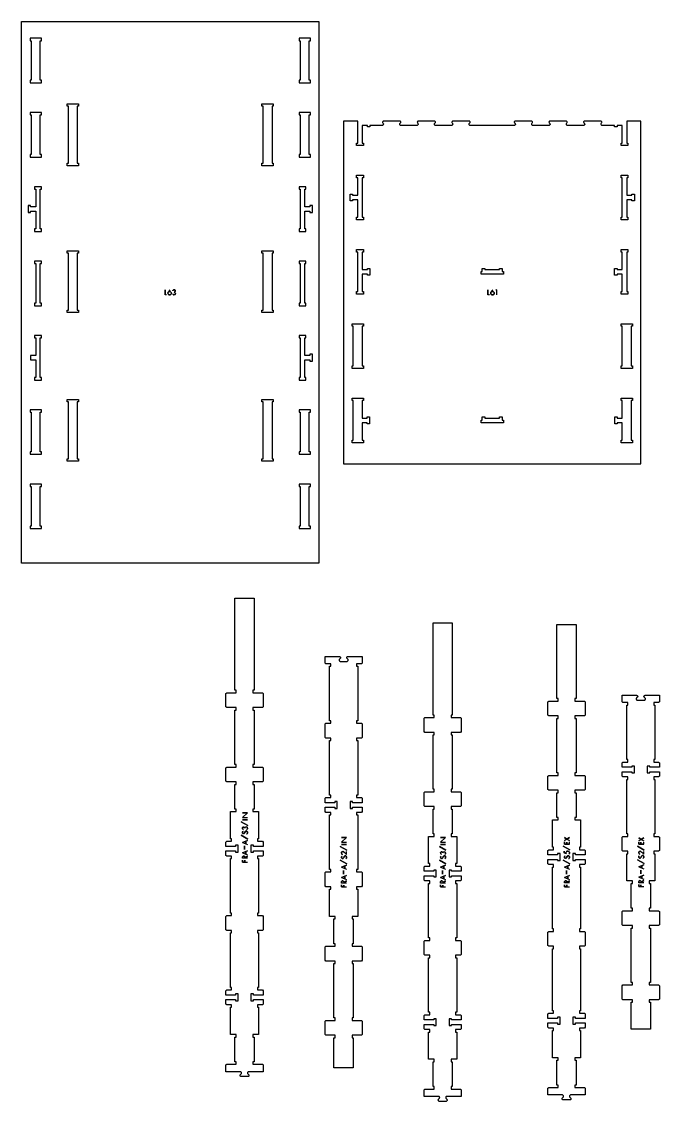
# Model space of a CAD drawing. Extents: x -8400 to 9125, y -4246 to 4193.
# Drawn here: x -8400 to -5825, y -166 to 4193 of the extents above; entities that cross this region are included whole.
import ezdxf

# ---------------------------------------------------------------- set-up
doc = ezdxf.new("R2010")
doc.units = 0
for name, color, linetype in [('CUTS', 7, 'CONTINUOUS'), ('OUTLINES', 7, 'CONTINUOUS'), ('TAGS', 7, 'CONTINUOUS')]:
    doc.layers.add(name, color=color, linetype=linetype)

msp = doc.modelspace()

# ---------------------------------------------------------------- linework, layer by layer
at = {"layer": 'CUTS', "color": 4}
for points in [[(-8325, 4116.3), (-8320, 4116.3), (-8320, 4126.3), (-8366, 4126.3), (-8366, 4116.3), (-8361, 4116.3), (-8361, 3956.3), (-8366, 3956.3), (-8366, 3946.3), (-8320, 3946.3), (-8320, 3956.3), (-8325, 3956.3)], [(-7275, 3956.3), (-7280, 3956.3), (-7280, 3946.3), (-7234, 3946.3), (-7234, 3956.3), (-7239, 3956.3), (-7239, 4116.3), (-7234, 4116.3), (-7234, 4126.3), (-7239, 4126.3), (-7280, 4126.3), (-7280, 4116.3), (-7275, 4116.3)], [(-8211, 3851.3), (-8216, 3851.3), (-8216, 3861.3), (-8170, 3861.3), (-8170, 3851.3), (-8175, 3851.3), (-8175, 3621.3), (-8170, 3621.3), (-8170, 3611.3), (-8216, 3611.3), (-8216, 3621.3), (-8211, 3621.3)], [(-7425, 3851.3), (-7430, 3851.3), (-7430, 3861.3), (-7384, 3861.3), (-7384, 3851.3), (-7389, 3851.3), (-7389, 3621.3), (-7384, 3621.3), (-7384, 3611.3), (-7430, 3611.3), (-7430, 3621.3), (-7425, 3621.3)], [(-8320, 3816.3), (-8320, 3826.3), (-8366, 3826.3), (-8366, 3816.3), (-8361, 3816.3), (-8361, 3656.3), (-8366, 3656.3), (-8366, 3646.3), (-8320, 3646.3), (-8320, 3656.3), (-8325, 3656.3), (-8325, 3816.3)], [(-7280, 3826.3), (-7280, 3816.3), (-7275, 3816.3), (-7275, 3656.3), (-7280, 3656.3), (-7280, 3646.3), (-7234, 3646.3), (-7234, 3656.3), (-7239, 3656.3), (-7239, 3816.3), (-7234, 3816.3), (-7234, 3826.3)], [(-7043, 3563.1), (-7048, 3563.1), (-7048, 3573.1), (-7020, 3573.1), (-7020, 3563.1), (-7025, 3563.1), (-7025, 3403.1), (-7020, 3403.1), (-7020, 3393.1), (-7048, 3393.1), (-7048, 3403.1), (-7043, 3403.1), (-7043, 3474.1), (-7064, 3474.1), (-7064, 3469.1), (-7074, 3469.1), (-7074, 3497.1), (-7064, 3497.1), (-7064, 3492.1), (-7043, 3492.1)], [(-5975, 3403.1), (-5975, 3563.1), (-5980, 3563.1), (-5980, 3573.1), (-5952, 3573.1), (-5952, 3563.1), (-5957, 3563.1), (-5957, 3492.1), (-5936, 3492.1), (-5936, 3497.1), (-5926, 3497.1), (-5926, 3469.1), (-5936, 3469.1), (-5936, 3474.1), (-5957, 3474.1), (-5957, 3403.1), (-5952, 3403.1), (-5952, 3393.1), (-5980, 3393.1), (-5980, 3403.1)], [(-8364, 3422.3), (-8364, 3427.3), (-8343, 3427.3), (-8343, 3356.3), (-8348, 3356.3), (-8348, 3346.3), (-8320, 3346.3), (-8320, 3356.3), (-8325, 3356.3), (-8325, 3516.3), (-8320, 3516.3), (-8320, 3526.3), (-8348, 3526.3), (-8348, 3516.3), (-8343, 3516.3), (-8343, 3445.3), (-8364, 3445.3), (-8364, 3450.3), (-8374, 3450.3), (-8374, 3422.3)], [(-7226, 3422.3), (-7226, 3450.3), (-7236, 3450.3), (-7236, 3445.3), (-7257, 3445.3), (-7257, 3516.3), (-7252, 3516.3), (-7252, 3526.3), (-7280, 3526.3), (-7280, 3516.3), (-7275, 3516.3), (-7275, 3356.3), (-7280, 3356.3), (-7280, 3346.3), (-7252, 3346.3), (-7252, 3356.3), (-7257, 3356.3), (-7257, 3427.3), (-7236, 3427.3), (-7236, 3422.3)], [(-7004, 3197.1), (-6994, 3197.1), (-6994, 3169.1), (-7004, 3169.1), (-7004, 3174.1), (-7025, 3174.1), (-7025, 3103.1), (-7020, 3103.1), (-7020, 3093.1), (-7048, 3093.1), (-7048, 3103.1), (-7043, 3103.1), (-7043, 3263.1), (-7048, 3263.1), (-7048, 3273.1), (-7020, 3273.1), (-7020, 3263.1), (-7025, 3263.1), (-7025, 3192.1), (-7004, 3192.1)], [(-5980, 3263.1), (-5980, 3273.1), (-5952, 3273.1), (-5952, 3263.1), (-5957, 3263.1), (-5957, 3103.1), (-5952, 3103.1), (-5952, 3093.1), (-5980, 3093.1), (-5980, 3103.1), (-5975, 3103.1), (-5975, 3174.1), (-5996, 3174.1), (-5996, 3169.1), (-6006, 3169.1), (-6006, 3197.1), (-5996, 3197.1), (-5996, 3192.1), (-5975, 3192.1), (-5975, 3263.1)], [(-8343, 3216.3), (-8343, 3056.3), (-8348, 3056.3), (-8348, 3046.3), (-8320, 3046.3), (-8320, 3056.3), (-8325, 3056.3), (-8325, 3216.3), (-8320, 3216.3), (-8320, 3226.3), (-8348, 3226.3), (-8348, 3216.3)], [(-8211, 3258.3), (-8216, 3258.3), (-8216, 3268.3), (-8170, 3268.3), (-8170, 3258.3), (-8175, 3258.3), (-8175, 3028.3), (-8170, 3028.3), (-8170, 3018.3), (-8216, 3018.3), (-8216, 3028.3), (-8211, 3028.3)], [(-7425, 3258.3), (-7430, 3258.3), (-7430, 3268.3), (-7384, 3268.3), (-7384, 3258.3), (-7389, 3258.3), (-7389, 3028.3), (-7384, 3028.3), (-7384, 3018.3), (-7430, 3018.3), (-7430, 3028.3), (-7425, 3028.3)], [(-7280, 3056.3), (-7280, 3046.3), (-7252, 3046.3), (-7252, 3056.3), (-7257, 3056.3), (-7257, 3216.3), (-7252, 3216.3), (-7252, 3226.3), (-7280, 3226.3), (-7280, 3216.3), (-7275, 3216.3), (-7275, 3056.3)], [(-6470, 3192.1), (-6470, 3197.1), (-6460, 3197.1), (-6460, 3184.1), (-6455, 3184.1), (-6455, 3174.1), (-6545, 3174.1), (-6545, 3184.1), (-6540, 3184.1), (-6540, 3197.1), (-6530, 3197.1), (-6530, 3192.1)], [(-7020, 2973.1), (-7020, 2963.1), (-7025, 2963.1), (-7025, 2803.1), (-7020, 2803.1), (-7020, 2793.1), (-7066, 2793.1), (-7066, 2803.1), (-7061, 2803.1), (-7061, 2963.1), (-7066, 2963.1), (-7066, 2973.1)], [(-5934, 2803.1), (-5934, 2793.1), (-5980, 2793.1), (-5980, 2803.1), (-5975, 2803.1), (-5975, 2963.1), (-5980, 2963.1), (-5980, 2973.1), (-5934, 2973.1), (-5934, 2963.1), (-5939, 2963.1), (-5939, 2803.1)], [(-8320, 2916.3), (-8320, 2926.3), (-8348, 2926.3), (-8348, 2916.3), (-8343, 2916.3), (-8343, 2845.3), (-8364, 2845.3), (-8364, 2827.3), (-8343, 2827.3), (-8343, 2756.3), (-8348, 2756.3), (-8348, 2746.3), (-8320, 2746.3), (-8320, 2756.3), (-8325, 2756.3), (-8325, 2916.3)], [(-7257, 2916.3), (-7252, 2916.3), (-7252, 2926.3), (-7280, 2926.3), (-7280, 2916.3), (-7275, 2916.3), (-7275, 2756.3), (-7280, 2756.3), (-7280, 2746.3), (-7252, 2746.3), (-7252, 2756.3), (-7257, 2756.3), (-7257, 2827.3), (-7236, 2827.3), (-7236, 2822.3), (-7226, 2822.3), (-7226, 2850.3), (-7236, 2850.3), (-7236, 2845.3), (-7257, 2845.3)], [(-8211, 2658.3), (-8216, 2658.3), (-8216, 2668.3), (-8170, 2668.3), (-8170, 2658.3), (-8175, 2658.3), (-8175, 2428.3), (-8170, 2428.3), (-8170, 2418.3), (-8216, 2418.3), (-8216, 2428.3), (-8211, 2428.3)], [(-7425, 2658.3), (-7430, 2658.3), (-7430, 2668.3), (-7384, 2668.3), (-7384, 2658.3), (-7389, 2658.3), (-7389, 2428.3), (-7384, 2428.3), (-7384, 2418.3), (-7430, 2418.3), (-7430, 2428.3), (-7425, 2428.3)], [(-7020, 2493.1), (-7066, 2493.1), (-7066, 2503.1), (-7061, 2503.1), (-7061, 2663.1), (-7066, 2663.1), (-7066, 2673.1), (-7020, 2673.1), (-7020, 2663.1), (-7025, 2663.1), (-7025, 2592.1), (-7005, 2592.1), (-7005, 2597.1), (-6995, 2597.1), (-6995, 2569.1), (-7005, 2569.1), (-7005, 2574.1), (-7025, 2574.1), (-7025, 2503.1), (-7020, 2503.1)], [(-5975, 2503.1), (-5975, 2574.1), (-5995, 2574.1), (-5995, 2569.1), (-6005, 2569.1), (-6005, 2597.1), (-5995, 2597.1), (-5995, 2592.1), (-5975, 2592.1), (-5975, 2663.1), (-5980, 2663.1), (-5980, 2673.1), (-5934, 2673.1), (-5934, 2663.1), (-5939, 2663.1), (-5939, 2503.1), (-5934, 2503.1), (-5934, 2493.1), (-5980, 2493.1), (-5980, 2503.1)], [(-8366, 2616.3), (-8361, 2616.3), (-8361, 2456.3), (-8366, 2456.3), (-8366, 2446.3), (-8320, 2446.3), (-8320, 2456.3), (-8325, 2456.3), (-8325, 2616.3), (-8320, 2616.3), (-8320, 2626.3), (-8366, 2626.3)], [(-7234, 2626.3), (-7280, 2626.3), (-7280, 2616.3), (-7275, 2616.3), (-7275, 2456.3), (-7280, 2456.3), (-7280, 2446.3), (-7234, 2446.3), (-7234, 2456.3), (-7239, 2456.3), (-7239, 2616.3), (-7234, 2616.3)], [(-6455, 2584.1), (-6455, 2574.1), (-6545, 2574.1), (-6545, 2584.1), (-6540, 2584.1), (-6540, 2597.1), (-6530, 2597.1), (-6530, 2592.1), (-6470, 2592.1), (-6470, 2597.1), (-6460, 2597.1), (-6460, 2584.1)], [(-8325, 2316.3), (-8320, 2316.3), (-8320, 2326.3), (-8366, 2326.3), (-8366, 2316.3), (-8361, 2316.3), (-8361, 2156.3), (-8366, 2156.3), (-8366, 2146.3), (-8320, 2146.3), (-8320, 2156.3), (-8325, 2156.3)], [(-7275, 2316.3), (-7275, 2156.3), (-7280, 2156.3), (-7280, 2146.3), (-7234, 2146.3), (-7234, 2156.3), (-7239, 2156.3), (-7239, 2316.3), (-7234, 2316.3), (-7234, 2326.3), (-7280, 2326.3), (-7280, 2316.3)]]:
    msp.add_lwpolyline(points, close=True, dxfattribs=at)
at = {"layer": 'OUTLINES', "color": 5}
for points in [[(-8400, 2006.7), (-8400, 4193.3), (-8325, 4193.3), (-7239, 4193.3), (-7200, 4193.3), (-7200, 2006.7)], [(-6340.7, 3778.8), (-6340.6, 3780.5), (-6340, 3782), (-6338.2, 3784.4), (-6337.6, 3785.9), (-6337.5, 3787.4), (-6337.9, 3788.8), (-6338.6, 3790), (-6339.7, 3791), (-6341.1, 3791.7), (-6342.5, 3791.9), (-6406.2, 3791.9), (-6407.6, 3791.6), (-6409, 3790.9), (-6410, 3789.8), (-6410.7, 3788.5), (-6410.8, 3787.1), (-6410.5, 3785.6), (-6409.8, 3784.3), (-6407.5, 3782.3), (-6406.7, 3780.8), (-6406.4, 3779.2), (-6406.6, 3777.6), (-6407.2, 3776.1), (-6408.4, 3774.9), (-6409.9, 3774.1), (-6411.5, 3773.9), (-6588.5, 3773.9), (-6590.1, 3774.1), (-6591.6, 3774.9), (-6592.8, 3776.1), (-6593.4, 3777.6), (-6593.6, 3779.2), (-6593.3, 3780.8), (-6592.5, 3782.3), (-6590.2, 3784.3), (-6589.5, 3785.6), (-6589.2, 3787.1), (-6589.3, 3788.5), (-6590, 3789.8), (-6591, 3790.9), (-6592.4, 3791.6), (-6593.8, 3791.9), (-6657.5, 3791.9), (-6658.9, 3791.7), (-6660.3, 3791), (-6661.4, 3790), (-6662.1, 3788.8), (-6662.5, 3787.4), (-6662.4, 3785.9), (-6661.8, 3784.4), (-6660, 3782), (-6659.4, 3780.5), (-6659.3, 3778.8), (-6659.7, 3777.3), (-6660.5, 3775.9), (-6661.7, 3774.8), (-6663.2, 3774.1), (-6664.8, 3773.9), (-6728.5, 3773.9), (-6730, 3774.1), (-6731.5, 3774.9), (-6732.7, 3776.1), (-6733.4, 3777.6), (-6733.6, 3779.2), (-6733.3, 3780.8), (-6732.4, 3782.3), (-6730.2, 3784.3), (-6729.4, 3785.6), (-6729.1, 3787.1), (-6729.3, 3788.5), (-6729.9, 3789.8), (-6731, 3790.9), (-6732.3, 3791.6), (-6733.7, 3791.9), (-6797.4, 3791.9), (-6798.9, 3791.7), (-6800.2, 3791), (-6801.3, 3790), (-6802.1, 3788.8), (-6802.4, 3787.4), (-6802.3, 3785.9), (-6801.8, 3784.4), (-6799.9, 3782), (-6799.3, 3780.5), (-6799.3, 3778.8), (-6799.6, 3777.3), (-6800.4, 3775.9), (-6801.6, 3774.8), (-6803.1, 3774.1), (-6804.7, 3773.9), (-6868.4, 3773.9), (-6870, 3774.1), (-6871.5, 3774.9), (-6872.7, 3776.1), (-6873.3, 3777.6), (-6873.5, 3779.2), (-6873.2, 3780.8), (-6872.4, 3782.3), (-6870.1, 3784.3), (-6869.4, 3785.6), (-6869.1, 3787.1), (-6869.2, 3788.5), (-6869.9, 3789.8), (-6870.9, 3790.9), (-6872.3, 3791.6), (-6873.7, 3791.9), (-6937.4, 3791.9), (-6938.8, 3791.7), (-6940.2, 3791), (-6941.3, 3790), (-6942, 3788.8), (-6942.4, 3787.4), (-6942.3, 3785.9), (-6941.7, 3784.4), (-6939.9, 3782), (-6939.3, 3780.5), (-6939.2, 3778.8), (-6939.6, 3777.3), (-6940.4, 3775.9), (-6941.6, 3774.8), (-6943.1, 3774.1), (-6944.7, 3773.9), (-6994, 3773.9), (-6994, 3769.1), (-7004, 3769.1), (-7004, 3773.9), (-7008.4, 3773.9), (-7009.9, 3774.1), (-7025, 3774.1), (-7025, 3703.1), (-7020, 3703.1), (-7020, 3693.1), (-7048, 3693.1), (-7048, 3703.1), (-7043, 3703.1), (-7043, 3791.9), (-7100, 3791.9), (-7100, 2408.1), (-5900, 2408.1), (-5900, 3791.9), (-5957, 3791.9), (-5957, 3703.1), (-5952, 3703.1), (-5952, 3693.1), (-5980, 3693.1), (-5980, 3703.1), (-5975, 3703.1), (-5975, 3774.1), (-5990.1, 3774.1), (-5991.6, 3773.9), (-5996, 3773.9), (-5996, 3769.1), (-6006, 3769.1), (-6006, 3773.9), (-6055.3, 3773.9), (-6056.9, 3774.1), (-6058.4, 3774.8), (-6059.6, 3775.9), (-6060.4, 3777.3), (-6060.8, 3778.8), (-6060.7, 3780.5), (-6060.1, 3782), (-6058.3, 3784.4), (-6057.7, 3785.9), (-6057.6, 3787.4), (-6058, 3788.8), (-6058.7, 3790), (-6059.8, 3791), (-6061.2, 3791.7), (-6062.6, 3791.9), (-6126.3, 3791.9), (-6127.7, 3791.6), (-6129.1, 3790.9), (-6130.1, 3789.8), (-6130.8, 3788.5), (-6130.9, 3787.1), (-6130.6, 3785.6), (-6129.9, 3784.3), (-6127.6, 3782.3), (-6126.8, 3780.8), (-6126.5, 3779.2), (-6126.7, 3777.6), (-6127.3, 3776.1), (-6128.5, 3774.9), (-6130, 3774.1), (-6131.6, 3773.9), (-6195.3, 3773.9), (-6196.9, 3774.1), (-6198.4, 3774.8), (-6199.6, 3775.9), (-6200.4, 3777.3), (-6200.7, 3778.8), (-6200.7, 3780.5), (-6200.1, 3782), (-6198.2, 3784.4), (-6197.7, 3785.9), (-6197.6, 3787.4), (-6197.9, 3788.8), (-6198.7, 3790), (-6199.8, 3791), (-6201.1, 3791.7), (-6202.6, 3791.9), (-6266.3, 3791.9), (-6267.7, 3791.6), (-6269, 3790.9), (-6270.1, 3789.8), (-6270.7, 3788.5), (-6270.9, 3787.1), (-6270.6, 3785.6), (-6269.8, 3784.3), (-6267.6, 3782.3), (-6266.7, 3780.8), (-6266.4, 3779.2), (-6266.6, 3777.6), (-6267.3, 3776.1), (-6268.5, 3774.9), (-6270, 3774.1), (-6271.5, 3773.9), (-6335.2, 3773.9), (-6336.8, 3774.1), (-6338.3, 3774.8), (-6339.5, 3775.9), (-6340.3, 3777.3)], [(-7539, 93.9), (-7534, 93.9), (-7534, 103.9), (-7539, 103.9), (-7557, 103.9), (-7557, 213.9), (-7552, 213.9), (-7552, 223.9), (-7572, 223.9), (-7575, 226.9), (-7575, 244.9), (-7536, 244.9), (-7536, 239.9), (-7526, 239.9), (-7526, 267.9), (-7536, 267.9), (-7536, 262.9), (-7575, 262.9), (-7575, 280.9), (-7572, 283.9), (-7552, 283.9), (-7552, 293.9), (-7557, 293.9), (-7557, 513.9), (-7552, 513.9), (-7552, 523.9), (-7572, 523.9), (-7575, 526.9), (-7575, 580.9), (-7572, 583.9), (-7552, 583.9), (-7552, 593.9), (-7557, 593.9), (-7557, 813.9), (-7552, 813.9), (-7552, 823.9), (-7572, 823.9), (-7575, 826.9), (-7575, 844.9), (-7536, 844.9), (-7536, 839.9), (-7526, 839.9), (-7526, 867.9), (-7536, 867.9), (-7536, 862.9), (-7575, 862.9), (-7575, 880.9), (-7572, 883.9), (-7552, 883.9), (-7552, 893.9), (-7557, 893.9), (-7557, 1003.9), (-7539, 1003.9), (-7534, 1003.9), (-7534, 1013.9), (-7539, 1013.9), (-7539, 1113.9), (-7534, 1113.9), (-7534, 1123.9), (-7572, 1123.9), (-7575, 1126.9), (-7575, 1180.9), (-7572, 1183.9), (-7534, 1183.9), (-7534, 1193.9), (-7539, 1193.9), (-7539, 1413.9), (-7534, 1413.9), (-7534, 1423.9), (-7572, 1423.9), (-7575, 1426.9), (-7575, 1480.9), (-7572, 1483.9), (-7534, 1483.9), (-7534, 1493.9), (-7539, 1493.9), (-7539, 1865.4), (-7461, 1865.4), (-7461, 1493.9), (-7466, 1493.9), (-7466, 1483.9), (-7428, 1483.9), (-7425, 1480.9), (-7425, 1426.9), (-7428, 1423.9), (-7466, 1423.9), (-7466, 1413.9), (-7461, 1413.9), (-7461, 1193.9), (-7466, 1193.9), (-7466, 1183.9), (-7428, 1183.9), (-7425, 1180.9), (-7425, 1126.9), (-7428, 1123.9), (-7466, 1123.9), (-7466, 1113.9), (-7461, 1113.9), (-7461, 1013.9), (-7466, 1013.9), (-7466, 1003.9), (-7461, 1003.9), (-7443, 1003.9), (-7443, 893.9), (-7448, 893.9), (-7448, 883.9), (-7428, 883.9), (-7425, 880.9), (-7425, 862.9), (-7464, 862.9), (-7464, 867.9), (-7474, 867.9), (-7474, 839.9), (-7464, 839.9), (-7464, 844.9), (-7425, 844.9), (-7425, 826.9), (-7428, 823.9), (-7448, 823.9), (-7448, 813.9), (-7443, 813.9), (-7443, 593.9), (-7448, 593.9), (-7448, 583.9), (-7428, 583.9), (-7425, 580.9), (-7425, 526.9), (-7428, 523.9), (-7448, 523.9), (-7448, 513.9), (-7443, 513.9), (-7443, 293.9), (-7448, 293.9), (-7448, 283.9), (-7428, 283.9), (-7425, 280.9), (-7425, 262.9), (-7464, 262.9), (-7464, 267.9), (-7474, 267.9), (-7474, 239.9), (-7464, 239.9), (-7464, 244.9), (-7425, 244.9), (-7425, 226.9), (-7428, 223.9), (-7448, 223.9), (-7448, 213.9), (-7443, 213.9), (-7443, 103.9), (-7461, 103.9), (-7466, 103.9), (-7466, 93.9), (-7461, 93.9), (-7461, -6.1), (-7466, -6.1), (-7466, -16.1), (-7428, -16.1), (-7425, -19.1), (-7425, -46.1), (-7482.9, -46.1), (-7484.3, -46.3), (-7485.7, -47), (-7486.8, -48), (-7487.5, -49.2), (-7487.9, -50.6), (-7487.8, -52.1), (-7487.3, -53.5), (-7486.5, -54.7), (-7483.5, -57.6), (-7482.7, -58.7), (-7482.2, -60.1), (-7482.1, -61.6), (-7482.5, -63), (-7483.2, -64.3), (-7484.3, -65.3), (-7485.7, -65.9), (-7487.1, -66.1), (-7512.9, -66.1), (-7514.3, -65.9), (-7515.7, -65.3), (-7516.8, -64.3), (-7517.5, -63), (-7517.9, -61.6), (-7517.8, -60.1), (-7517.3, -58.7), (-7516.5, -57.6), (-7513.5, -54.7), (-7512.7, -53.5), (-7512.2, -52.1), (-7512.1, -50.6), (-7512.5, -49.2), (-7513.2, -48), (-7514.3, -47), (-7515.7, -46.3), (-7517.1, -46.1), (-7575, -46.1), (-7575, -19.1), (-7572, -16.1), (-7534, -16.1), (-7534, -6.1), (-7539, -6.1)], [(-6739, -6.1), (-6734, -6.1), (-6734, 3.9), (-6739, 3.9), (-6757, 3.9), (-6757, 113.9), (-6752, 113.9), (-6752, 123.9), (-6772, 123.9), (-6775, 126.9), (-6775, 144.9), (-6736, 144.9), (-6736, 139.9), (-6726, 139.9), (-6726, 167.9), (-6736, 167.9), (-6736, 162.9), (-6775, 162.9), (-6775, 180.9), (-6772, 183.9), (-6752, 183.9), (-6752, 193.9), (-6757, 193.9), (-6757, 413.9), (-6752, 413.9), (-6752, 423.9), (-6772, 423.9), (-6775, 426.9), (-6775, 480.9), (-6772, 483.9), (-6752, 483.9), (-6752, 493.9), (-6757, 493.9), (-6757, 713.9), (-6752, 713.9), (-6752, 723.9), (-6772, 723.9), (-6775, 726.9), (-6775, 744.9), (-6736, 744.9), (-6736, 739.9), (-6726, 739.9), (-6726, 767.9), (-6736, 767.9), (-6736, 762.9), (-6775, 762.9), (-6775, 780.9), (-6772, 783.9), (-6752, 783.9), (-6752, 793.9), (-6757, 793.9), (-6757, 903.9), (-6739, 903.9), (-6734, 903.9), (-6734, 913.9), (-6739, 913.9), (-6739, 1013.9), (-6734, 1013.9), (-6734, 1023.9), (-6772, 1023.9), (-6775, 1026.9), (-6775, 1080.9), (-6772, 1083.9), (-6734, 1083.9), (-6734, 1093.9), (-6739, 1093.9), (-6739, 1313.9), (-6734, 1313.9), (-6734, 1323.9), (-6772, 1323.9), (-6775, 1326.9), (-6775, 1380.9), (-6772, 1383.9), (-6734, 1383.9), (-6734, 1393.9), (-6739, 1393.9), (-6739, 1765.4), (-6661, 1765.4), (-6661, 1393.9), (-6666, 1393.9), (-6666, 1383.9), (-6628, 1383.9), (-6625, 1380.9), (-6625, 1326.9), (-6628, 1323.9), (-6666, 1323.9), (-6666, 1313.9), (-6661, 1313.9), (-6661, 1093.9), (-6666, 1093.9), (-6666, 1083.9), (-6628, 1083.9), (-6625, 1080.9), (-6625, 1026.9), (-6628, 1023.9), (-6666, 1023.9), (-6666, 1013.9), (-6661, 1013.9), (-6661, 913.9), (-6666, 913.9), (-6666, 903.9), (-6661, 903.9), (-6643, 903.9), (-6643, 793.9), (-6648, 793.9), (-6648, 783.9), (-6628, 783.9), (-6625, 780.9), (-6625, 762.9), (-6664, 762.9), (-6664, 767.9), (-6674, 767.9), (-6674, 739.9), (-6664, 739.9), (-6664, 744.9), (-6625, 744.9), (-6625, 726.9), (-6628, 723.9), (-6648, 723.9), (-6648, 713.9), (-6643, 713.9), (-6643, 493.9), (-6648, 493.9), (-6648, 483.9), (-6628, 483.9), (-6625, 480.9), (-6625, 426.9), (-6628, 423.9), (-6648, 423.9), (-6648, 413.9), (-6643, 413.9), (-6643, 193.9), (-6648, 193.9), (-6648, 183.9), (-6628, 183.9), (-6625, 180.9), (-6625, 162.9), (-6664, 162.9), (-6664, 167.9), (-6674, 167.9), (-6674, 139.9), (-6664, 139.9), (-6664, 144.9), (-6625, 144.9), (-6625, 126.9), (-6628, 123.9), (-6648, 123.9), (-6648, 113.9), (-6643, 113.9), (-6643, 3.9), (-6661, 3.9), (-6666, 3.9), (-6666, -6.1), (-6661, -6.1), (-6661, -106.1), (-6666, -106.1), (-6666, -116.1), (-6628, -116.1), (-6625, -119.1), (-6625, -146.1), (-6682.9, -146.1), (-6684.3, -146.3), (-6685.7, -146.9), (-6686.8, -147.9), (-6687.5, -149.2), (-6687.9, -150.6), (-6687.8, -152), (-6687.3, -153.5), (-6686.5, -154.6), (-6683.5, -157.5), (-6682.7, -158.7), (-6682.2, -160.1), (-6682.1, -161.6), (-6682.5, -163), (-6683.2, -164.2), (-6684.3, -165.2), (-6685.7, -165.9), (-6687.1, -166.1), (-6712.9, -166.1), (-6714.3, -165.9), (-6715.7, -165.2), (-6716.8, -164.2), (-6717.5, -163), (-6717.9, -161.6), (-6717.8, -160.1), (-6717.3, -158.7), (-6716.5, -157.5), (-6713.5, -154.6), (-6712.7, -153.5), (-6712.2, -152), (-6712.1, -150.6), (-6712.5, -149.2), (-6713.2, -147.9), (-6714.3, -146.9), (-6715.7, -146.3), (-6717.1, -146.1), (-6775, -146.1), (-6775, -119.1), (-6772, -116.1), (-6734, -116.1), (-6734, -106.1), (-6739, -106.1)], [(-6239, 10), (-6257, 10), (-6257, 120), (-6252, 120), (-6252, 130), (-6272, 130), (-6275, 133), (-6275, 151), (-6236, 151), (-6236, 146), (-6226, 146), (-6226, 174), (-6236, 174), (-6236, 169), (-6275, 169), (-6275, 187), (-6272, 190), (-6252, 190), (-6252, 200), (-6257, 200), (-6257, 450.1), (-6252, 450.1), (-6252, 460.1), (-6272, 460.1), (-6275, 463.1), (-6275, 517.1), (-6272, 520.1), (-6252, 520.1), (-6252, 530.1), (-6257, 530.1), (-6257, 780.2), (-6252, 780.2), (-6252, 790.2), (-6272, 790.2), (-6275, 793.2), (-6275, 811.2), (-6236, 811.2), (-6236, 806.2), (-6226, 806.2), (-6226, 834.2), (-6236, 834.2), (-6236, 829.2), (-6275, 829.2), (-6275, 847.2), (-6272, 850.2), (-6252, 850.2), (-6252, 860.2), (-6257, 860.2), (-6257, 970.2), (-6239, 970.2), (-6234, 970.2), (-6234, 980.2), (-6239, 980.2), (-6239, 1080.2), (-6234, 1080.2), (-6234, 1090.2), (-6272, 1090.2), (-6275, 1093.2), (-6275, 1147.2), (-6272, 1150.2), (-6234, 1150.2), (-6234, 1160.2), (-6239, 1160.2), (-6239, 1380.2), (-6234, 1380.2), (-6234, 1390.2), (-6272, 1390.2), (-6275, 1393.2), (-6275, 1447.2), (-6272, 1450.2), (-6234, 1450.2), (-6234, 1460.2), (-6239, 1460.2), (-6239, 1759.3), (-6161, 1759.3), (-6161, 1460.2), (-6166, 1460.2), (-6166, 1450.2), (-6128, 1450.2), (-6125, 1447.2), (-6125, 1393.2), (-6128, 1390.2), (-6166, 1390.2), (-6166, 1380.2), (-6161, 1380.2), (-6161, 1160.2), (-6166, 1160.2), (-6166, 1150.2), (-6128, 1150.2), (-6125, 1147.2), (-6125, 1093.2), (-6128, 1090.2), (-6166, 1090.2), (-6166, 1080.2), (-6161, 1080.2), (-6161, 980.2), (-6166, 980.2), (-6166, 970.2), (-6161, 970.2), (-6143, 970.2), (-6143, 860.2), (-6148, 860.2), (-6148, 850.2), (-6128, 850.2), (-6125, 847.2), (-6125, 829.2), (-6164, 829.2), (-6164, 834.2), (-6174, 834.2), (-6174, 806.2), (-6164, 806.2), (-6164, 811.2), (-6125, 811.2), (-6125, 793.2), (-6128, 790.2), (-6148, 790.2), (-6148, 780.2), (-6143, 780.2), (-6143, 530.1), (-6148, 530.1), (-6148, 520.1), (-6128, 520.1), (-6125, 517.1), (-6125, 463.1), (-6128, 460.1), (-6148, 460.1), (-6148, 450.1), (-6143, 450.1), (-6143, 200), (-6148, 200), (-6148, 190), (-6128, 190), (-6125, 187), (-6125, 169), (-6164, 169), (-6164, 174), (-6174, 174), (-6174, 146), (-6164, 146), (-6164, 151), (-6125, 151), (-6125, 133), (-6128, 130), (-6148, 130), (-6148, 120), (-6143, 120), (-6143, 10), (-6161, 10), (-6166, 10), (-6166, 0), (-6161, 0), (-6161, -100), (-6166, -100), (-6166, -110), (-6128, -110), (-6125, -113), (-6125, -140), (-6182.9, -140), (-6184.3, -140.2), (-6185.7, -140.8), (-6186.8, -141.8), (-6187.5, -143.1), (-6187.9, -144.5), (-6187.8, -145.9), (-6187.3, -147.4), (-6186.5, -148.5), (-6183.5, -151.4), (-6182.7, -152.6), (-6182.2, -154), (-6182.1, -155.5), (-6182.5, -156.9), (-6183.2, -158.1), (-6184.3, -159.1), (-6185.7, -159.8), (-6187.1, -160), (-6212.9, -160), (-6214.3, -159.8), (-6215.7, -159.1), (-6216.8, -158.1), (-6217.5, -156.9), (-6217.9, -155.5), (-6217.8, -154), (-6217.3, -152.6), (-6216.5, -151.4), (-6213.5, -148.5), (-6212.7, -147.4), (-6212.2, -145.9), (-6212.1, -144.5), (-6212.5, -143.1), (-6213.2, -141.8), (-6214.3, -140.8), (-6215.7, -140.2), (-6217.1, -140), (-6275, -140), (-6275, -113), (-6272, -110), (-6234, -110), (-6234, -100), (-6239, -100), (-6239, 0), (-6234, 0), (-6234, 10)], [(-7066, 570.7), (-7061, 570.7), (-7061, 470.7), (-7066, 470.7), (-7066, 460.7), (-7028, 460.7), (-7025, 457.7), (-7025, 403.7), (-7028, 400.7), (-7066, 400.7), (-7066, 390.7), (-7061, 390.7), (-7061, 170.7), (-7066, 170.7), (-7066, 160.7), (-7028, 160.7), (-7025, 157.7), (-7025, 103.7), (-7028, 100.7), (-7066, 100.7), (-7066, 90.7), (-7061, 90.7), (-7061, -30.8), (-7139, -30.8), (-7139, 90.7), (-7134, 90.7), (-7134, 100.7), (-7172, 100.7), (-7175, 103.7), (-7175, 157.7), (-7172, 160.7), (-7134, 160.7), (-7134, 170.7), (-7139, 170.7), (-7139, 390.7), (-7134, 390.7), (-7134, 400.7), (-7172, 400.7), (-7175, 403.7), (-7175, 457.7), (-7172, 460.7), (-7134, 460.7), (-7134, 470.7), (-7139, 470.7), (-7139, 570.7), (-7134, 570.7), (-7134, 580.7), (-7157, 580.7), (-7157, 690.7), (-7152, 690.7), (-7152, 700.7), (-7172, 700.7), (-7175, 703.7), (-7175, 757.7), (-7172, 760.7), (-7152, 760.7), (-7152, 770.7), (-7157, 770.7), (-7157, 990.7), (-7152, 990.7), (-7152, 1000.7), (-7172, 1000.7), (-7175, 1003.7), (-7175, 1021.7), (-7136, 1021.7), (-7136, 1016.7), (-7126, 1016.7), (-7126, 1044.7), (-7136, 1044.7), (-7136, 1039.7), (-7175, 1039.7), (-7175, 1057.7), (-7172, 1060.7), (-7152, 1060.7), (-7152, 1070.7), (-7157, 1070.7), (-7157, 1290.7), (-7152, 1290.7), (-7152, 1300.7), (-7172, 1300.7), (-7175, 1303.7), (-7175, 1357.7), (-7172, 1360.7), (-7152, 1360.7), (-7152, 1370.7), (-7157, 1370.7), (-7157, 1590.7), (-7152, 1590.7), (-7152, 1600.7), (-7172, 1600.7), (-7175, 1603.7), (-7175, 1630.2), (-7117.1, 1630.2), (-7115.8, 1630), (-7114.6, 1629.4), (-7113.6, 1628.5), (-7112.9, 1627.4), (-7112.6, 1626.1), (-7112.7, 1624.8), (-7113.1, 1623.5), (-7113.9, 1622.5), (-7116.8, 1619.6), (-7117.8, 1618.3), (-7118.3, 1616.7), (-7118.4, 1615.1), (-7118, 1613.6), (-7117.2, 1612.2), (-7116, 1611.1), (-7114.5, 1610.4), (-7112.9, 1610.2), (-7087.1, 1610.2), (-7085.5, 1610.4), (-7084, 1611.1), (-7082.8, 1612.2), (-7082, 1613.6), (-7081.6, 1615.1), (-7081.7, 1616.7), (-7082.2, 1618.3), (-7083.2, 1619.6), (-7086.1, 1622.5), (-7086.9, 1623.5), (-7087.3, 1624.8), (-7087.4, 1626.1), (-7087.1, 1627.4), (-7086.4, 1628.5), (-7085.4, 1629.4), (-7084.2, 1630), (-7082.9, 1630.2), (-7025, 1630.2), (-7025, 1603.7), (-7028, 1600.7), (-7048, 1600.7), (-7048, 1590.7), (-7043, 1590.7), (-7043, 1370.7), (-7048, 1370.7), (-7048, 1360.7), (-7028, 1360.7), (-7025, 1357.7), (-7025, 1303.7), (-7028, 1300.7), (-7048, 1300.7), (-7048, 1290.7), (-7043, 1290.7), (-7043, 1070.7), (-7048, 1070.7), (-7048, 1060.7), (-7028, 1060.7), (-7025, 1057.7), (-7025, 1039.7), (-7064, 1039.7), (-7064, 1044.7), (-7074, 1044.7), (-7074, 1016.7), (-7064, 1016.7), (-7064, 1021.7), (-7025, 1021.7), (-7025, 1003.7), (-7028, 1000.7), (-7048, 1000.7), (-7048, 990.7), (-7043, 990.7), (-7043, 770.7), (-7048, 770.7), (-7048, 760.7), (-7028, 760.7), (-7025, 757.7), (-7025, 703.7), (-7028, 700.7), (-7048, 700.7), (-7048, 690.7), (-7043, 690.7), (-7043, 580.7), (-7066, 580.7)], [(-5861, 613.9), (-5866, 613.9), (-5866, 603.9), (-5828, 603.9), (-5825, 600.9), (-5825, 546.9), (-5828, 543.9), (-5866, 543.9), (-5866, 533.9), (-5861, 533.9), (-5861, 313.9), (-5866, 313.9), (-5866, 303.9), (-5828, 303.9), (-5825, 300.9), (-5825, 246.9), (-5828, 243.9), (-5866, 243.9), (-5866, 233.9), (-5861, 233.9), (-5861, 125.9), (-5939, 125.9), (-5939, 233.9), (-5934, 233.9), (-5934, 243.9), (-5972, 243.9), (-5975, 246.9), (-5975, 300.9), (-5972, 303.9), (-5934, 303.9), (-5934, 313.9), (-5939, 313.9), (-5939, 533.9), (-5934, 533.9), (-5934, 543.9), (-5972, 543.9), (-5975, 546.9), (-5975, 600.9), (-5972, 603.9), (-5934, 603.9), (-5934, 613.9), (-5939, 613.9), (-5939, 713.9), (-5934, 713.9), (-5934, 723.9), (-5939, 723.9), (-5957, 723.9), (-5957, 833.9), (-5952, 833.9), (-5952, 843.9), (-5972, 843.9), (-5975, 846.9), (-5975, 900.9), (-5972, 903.9), (-5952, 903.9), (-5952, 913.9), (-5957, 913.9), (-5957, 1133.9), (-5952, 1133.9), (-5952, 1143.9), (-5972, 1143.9), (-5975, 1146.9), (-5975, 1164.9), (-5936, 1164.9), (-5936, 1159.9), (-5926, 1159.9), (-5926, 1187.9), (-5936, 1187.9), (-5936, 1182.9), (-5975, 1182.9), (-5975, 1200.9), (-5972, 1203.9), (-5952, 1203.9), (-5952, 1213.9), (-5957, 1213.9), (-5957, 1433.9), (-5952, 1433.9), (-5952, 1443.9), (-5972, 1443.9), (-5975, 1446.9), (-5975, 1473.4), (-5917.1, 1473.4), (-5915.8, 1473.2), (-5914.6, 1472.7), (-5913.6, 1471.8), (-5912.9, 1470.6), (-5912.6, 1469.4), (-5912.7, 1468), (-5913.1, 1466.8), (-5913.9, 1465.7), (-5916.8, 1462.8), (-5917.8, 1461.5), (-5918.3, 1460), (-5918.4, 1458.3), (-5918, 1456.8), (-5917.2, 1455.5), (-5916, 1454.3), (-5914.5, 1453.6), (-5912.9, 1453.4), (-5887.1, 1453.4), (-5885.5, 1453.6), (-5884, 1454.3), (-5882.8, 1455.5), (-5882, 1456.8), (-5881.6, 1458.3), (-5881.7, 1460), (-5882.2, 1461.5), (-5883.2, 1462.8), (-5886.1, 1465.7), (-5886.9, 1466.8), (-5887.3, 1468), (-5887.4, 1469.4), (-5887.1, 1470.6), (-5886.4, 1471.8), (-5885.4, 1472.7), (-5884.2, 1473.2), (-5882.9, 1473.4), (-5825, 1473.4), (-5825, 1446.9), (-5828, 1443.9), (-5848, 1443.9), (-5848, 1433.9), (-5843, 1433.9), (-5843, 1213.9), (-5848, 1213.9), (-5848, 1203.9), (-5828, 1203.9), (-5825, 1200.9), (-5825, 1182.9), (-5864, 1182.9), (-5864, 1187.9), (-5874, 1187.9), (-5874, 1159.9), (-5864, 1159.9), (-5864, 1164.9), (-5825, 1164.9), (-5825, 1146.9), (-5828, 1143.9), (-5848, 1143.9), (-5848, 1133.9), (-5843, 1133.9), (-5843, 913.9), (-5848, 913.9), (-5848, 903.9), (-5828, 903.9), (-5825, 900.9), (-5825, 846.9), (-5828, 843.9), (-5848, 843.9), (-5848, 833.9), (-5843, 833.9), (-5843, 723.9), (-5861, 723.9), (-5866, 723.9), (-5866, 713.9), (-5861, 713.9)]]:
    msp.add_lwpolyline(points, close=True, dxfattribs=at)
at = {"layer": 'TAGS', "color": 2}
for points in [[(-7814.6, 3089.7), (-7820.9, 3089.7), (-7820.9, 3110.3), (-7820.9, 3089.7)], [(-7801.3, 3110.3), (-7804.5, 3105.7), (-7805.8, 3103.9), (-7806.9, 3102.3), (-7807.8, 3101), (-7808.3, 3100.3), (-7809.2, 3096.7), (-7808.7, 3094), (-7807.2, 3091.8), (-7805, 3090.3), (-7802.3, 3089.7), (-7799.6, 3090.3), (-7797.4, 3091.8), (-7795.9, 3094), (-7795.4, 3096.7), (-7795.9, 3099.4), (-7797.4, 3101.6), (-7799.6, 3103.1), (-7802.3, 3103.7), (-7805.8, 3102.7), (-7808.3, 3100.3), (-7805.8, 3102.7), (-7802.3, 3103.7), (-7799.6, 3103.1), (-7797.4, 3101.6), (-7795.9, 3099.4), (-7795.4, 3096.7), (-7795.9, 3094), (-7797.4, 3091.8), (-7799.6, 3090.3), (-7802.3, 3089.7), (-7805, 3090.3), (-7807.2, 3091.8), (-7808.7, 3094), (-7809.2, 3096.7), (-7808.3, 3100.3), (-7807.8, 3101), (-7806.9, 3102.3), (-7805.8, 3103.9), (-7804.5, 3105.7)], [(-7789.9, 3093.7), (-7789.5, 3092.4), (-7788.6, 3091.1), (-7787.1, 3090.1), (-7784.9, 3089.7), (-7780.6, 3091), (-7779.1, 3095), (-7779.5, 3097.4), (-7780.7, 3099.1), (-7782.3, 3100.1), (-7784.1, 3100.4), (-7782.3, 3100.8), (-7780.8, 3101.9), (-7779.8, 3103.6), (-7779.4, 3105.7), (-7779.4, 3106.5), (-7779.6, 3107.5), (-7780, 3108.5), (-7780.7, 3109.4), (-7782, 3110), (-7783.9, 3110.3), (-7786.6, 3109.9), (-7788.1, 3108.9), (-7788.9, 3107.5), (-7789.2, 3106.2), (-7788.9, 3107.5), (-7788.1, 3108.9), (-7786.6, 3109.9), (-7783.9, 3110.3), (-7782, 3110), (-7780.7, 3109.4), (-7780, 3108.5), (-7779.6, 3107.5), (-7779.4, 3106.5), (-7779.4, 3105.7), (-7779.8, 3103.6), (-7780.8, 3101.9), (-7782.3, 3100.8), (-7784.1, 3100.4), (-7782.3, 3100.1), (-7780.7, 3099.1), (-7779.5, 3097.4), (-7779.1, 3095), (-7780.6, 3091), (-7784.9, 3089.7), (-7787.1, 3090.1), (-7788.6, 3091.1), (-7789.5, 3092.4)], [(-6511.3, 3089.7), (-6517.6, 3089.7), (-6517.6, 3110.3), (-6517.6, 3089.7)], [(-6497.9, 3110.3), (-6501.2, 3105.7), (-6502.4, 3103.9), (-6503.6, 3102.3), (-6504.5, 3101), (-6504.9, 3100.3), (-6505.9, 3096.7), (-6505.3, 3094), (-6503.9, 3091.8), (-6501.7, 3090.3), (-6499, 3089.7), (-6496.3, 3090.3), (-6494.1, 3091.8), (-6492.6, 3094), (-6492, 3096.7), (-6492.6, 3099.4), (-6494.1, 3101.6), (-6496.3, 3103.1), (-6499, 3103.7), (-6502.4, 3102.7), (-6504.9, 3100.3), (-6502.4, 3102.7), (-6499, 3103.7), (-6496.3, 3103.1), (-6494.1, 3101.6), (-6492.6, 3099.4), (-6492, 3096.7), (-6492.6, 3094), (-6494.1, 3091.8), (-6496.3, 3090.3), (-6499, 3089.7), (-6501.7, 3090.3), (-6503.9, 3091.8), (-6505.3, 3094), (-6505.9, 3096.7), (-6504.9, 3100.3), (-6504.5, 3101), (-6503.6, 3102.3), (-6502.4, 3103.9), (-6501.2, 3105.7)], [(-6482.4, 3110.3), (-6485.3, 3110.3), (-6482.4, 3110.3), (-6482.4, 3089.7)], [(-7508.5, 980.5), (-7488, 999), (-7508.5, 999), (-7488, 999), (-7508.5, 980.5), (-7488, 980.5)], [(-7491.9, 931.1), (-7490.6, 931.5), (-7489.3, 932.4), (-7488.3, 933.8), (-7488, 936.1), (-7489.3, 940.4), (-7493.3, 941.9), (-7495.6, 941.5), (-7497.3, 940.3), (-7498.3, 938.7), (-7498.7, 936.9), (-7499, 938.7), (-7500.1, 940.1), (-7501.8, 941.2), (-7503.9, 941.6), (-7504.7, 941.6), (-7505.7, 941.4), (-7506.7, 941), (-7507.6, 940.3), (-7508.3, 939), (-7508.5, 937.1), (-7508.1, 934.4), (-7507.1, 932.9), (-7505.8, 932.1), (-7504.4, 931.8), (-7505.8, 932.1), (-7507.1, 932.9), (-7508.1, 934.4), (-7508.5, 937.1), (-7508.3, 939), (-7507.6, 940.3), (-7506.7, 941), (-7505.7, 941.4), (-7504.7, 941.6), (-7503.9, 941.6), (-7501.8, 941.2), (-7500.1, 940.1), (-7499, 938.7), (-7498.7, 936.9), (-7498.3, 938.7), (-7497.3, 940.3), (-7495.6, 941.5), (-7493.3, 941.9), (-7489.3, 940.4), (-7488, 936.1), (-7488.3, 933.8), (-7489.3, 932.4), (-7490.6, 931.5)], [(-7491.4, 913.5), (-7489.9, 914.5), (-7488.8, 915.7), (-7488.2, 917.2), (-7488, 919.3), (-7488.2, 921.6), (-7489.1, 923.5), (-7490.6, 924.8), (-7492.6, 925.4), (-7494.6, 925.1), (-7496, 924.3), (-7496.8, 923.3), (-7497.4, 922.4), (-7499.7, 917.8), (-7500.4, 916.6), (-7501.3, 915.7), (-7502.4, 915), (-7503.8, 914.8), (-7505.4, 915), (-7507, 916), (-7508.1, 917.5), (-7508.5, 919.7), (-7508.2, 921.8), (-7507.4, 923.3), (-7506.4, 924.3), (-7507.4, 923.3), (-7508.2, 921.8), (-7508.5, 919.7), (-7508.1, 917.5), (-7507, 916), (-7505.4, 915), (-7503.8, 914.8), (-7502.4, 915), (-7501.3, 915.7), (-7500.4, 916.6), (-7499.7, 917.8), (-7497.4, 922.4), (-7496.8, 923.3), (-7496, 924.3), (-7494.6, 925.1), (-7492.6, 925.4), (-7490.6, 924.8), (-7489.1, 923.5), (-7488.2, 921.6), (-7488, 919.3), (-7488.2, 917.2), (-7488.8, 915.7), (-7489.9, 914.5)], [(-7508.5, 879.2), (-7488, 887.3), (-7508.5, 879.2), (-7488, 871.2)], [(-7108.5, 880.5), (-7088, 899.1), (-7108.5, 899.1), (-7088, 899.1), (-7108.5, 880.5), (-7088, 880.5)], [(-6708.5, 880.5), (-6688, 899.1), (-6708.5, 899.1), (-6688, 899.1), (-6708.5, 880.5), (-6688, 880.5)], [(-6198.6, 892.7), (-6188, 898.7), (-6198.6, 892.7), (-6208.5, 898.7), (-6198.6, 892.7), (-6208.5, 886.7), (-6198.6, 892.7), (-6188, 886.7)], [(-6188, 872.7), (-6199.4, 872.7), (-6199.4, 880.9), (-6199.4, 872.7), (-6208.5, 872.7), (-6208.5, 881.5), (-6208.5, 872.7), (-6188, 872.7), (-6188, 881.5)], [(-5898.6, 891.9), (-5888, 897.8), (-5898.6, 891.9), (-5908.5, 897.8), (-5898.6, 891.9), (-5908.5, 885.8), (-5898.6, 891.9), (-5888, 885.8)], [(-5888, 871.8), (-5899.4, 871.8), (-5899.4, 880), (-5899.4, 871.8), (-5908.5, 871.8), (-5908.5, 880.7), (-5908.5, 871.8), (-5888, 871.8), (-5888, 880.7)], [(-7508.5, 837.6), (-7488, 845.6), (-7508.5, 837.6), (-7488, 829.5)], [(-7088, 831.2), (-7093.1, 835.8), (-7095, 837.5), (-7096.8, 839), (-7098.1, 840.2), (-7098.8, 840.7), (-7099.5, 841.2), (-7100.4, 841.7), (-7101.6, 842.2), (-7103.3, 842.4), (-7105.1, 842.1), (-7106.8, 841.1), (-7108, 839.5), (-7108.5, 837), (-7107.2, 832.6), (-7103.8, 831.2), (-7107.2, 832.6), (-7108.5, 837), (-7108, 839.5), (-7106.8, 841.1), (-7105.1, 842.1), (-7103.3, 842.4), (-7101.6, 842.2), (-7100.4, 841.7), (-7099.5, 841.2), (-7098.8, 840.7), (-7098.1, 840.2), (-7096.8, 839), (-7095, 837.5), (-7093.1, 835.8), (-7088, 831.2), (-7088, 842.3)], [(-6691.9, 831.2), (-6690.6, 831.5), (-6689.3, 832.4), (-6688.3, 833.9), (-6688, 836.2), (-6689.3, 840.4), (-6693.3, 842), (-6695.6, 841.5), (-6697.3, 840.4), (-6698.3, 838.8), (-6698.7, 837), (-6699, 838.7), (-6700.1, 840.2), (-6701.8, 841.2), (-6703.9, 841.6), (-6704.7, 841.6), (-6705.7, 841.5), (-6706.7, 841.1), (-6707.6, 840.3), (-6708.3, 839), (-6708.5, 837.2), (-6708.1, 834.5), (-6707.1, 832.9), (-6705.8, 832.2), (-6704.4, 831.9), (-6705.8, 832.2), (-6707.1, 832.9), (-6708.1, 834.5), (-6708.5, 837.2), (-6708.3, 839), (-6707.6, 840.3), (-6706.7, 841.1), (-6705.7, 841.5), (-6704.7, 841.6), (-6703.9, 841.6), (-6701.8, 841.2), (-6700.1, 840.2), (-6699, 838.7), (-6698.7, 837), (-6698.3, 838.8), (-6697.3, 840.4), (-6695.6, 841.5), (-6693.3, 842), (-6689.3, 840.4), (-6688, 836.2), (-6688.3, 833.9), (-6689.3, 832.4), (-6690.6, 831.5)], [(-6190.7, 831.5), (-6190.1, 832.1), (-6189.2, 833.3), (-6188.4, 835), (-6188, 837.4), (-6188.6, 840), (-6190.2, 842.2), (-6192.7, 843.7), (-6195.7, 844.3), (-6198.4, 843.6), (-6200.4, 842), (-6201.7, 839.9), (-6202.1, 838.1), (-6202.1, 837), (-6201.9, 835.9), (-6201.4, 834.5), (-6209.1, 837.4), (-6209.1, 844.5), (-6209.1, 837.4), (-6201.4, 834.5), (-6201.9, 835.9), (-6202.1, 837), (-6202.1, 838.1), (-6201.7, 839.9), (-6200.4, 842), (-6198.4, 843.6), (-6195.7, 844.3), (-6192.7, 843.7), (-6190.2, 842.2), (-6188.6, 840), (-6188, 837.4), (-6188.4, 835), (-6189.2, 833.3), (-6190.1, 832.1)], [(-5888, 832.4), (-5893.1, 837), (-5895, 838.7), (-5896.8, 840.3), (-5898.1, 841.4), (-5898.8, 842), (-5899.5, 842.4), (-5900.4, 843), (-5901.6, 843.4), (-5903.3, 843.6), (-5905.1, 843.3), (-5906.8, 842.4), (-5908, 840.7), (-5908.5, 838.2), (-5907.2, 833.8), (-5903.8, 832.5), (-5907.2, 833.8), (-5908.5, 838.2), (-5908, 840.7), (-5906.8, 842.4), (-5905.1, 843.3), (-5903.3, 843.6), (-5901.6, 843.4), (-5900.4, 843), (-5899.5, 842.4), (-5898.8, 842), (-5898.1, 841.4), (-5896.8, 840.3), (-5895, 838.7), (-5893.1, 837), (-5888, 832.4), (-5888, 843.5)], [(-7488, 815.5), (-7508.5, 815.5), (-7508.5, 819.1), (-7508.2, 821), (-7507.3, 822.6), (-7505.7, 823.7), (-7503.4, 824.1), (-7501.1, 823.6), (-7499.4, 822.2), (-7498.4, 820.5), (-7498.1, 819.1), (-7498.1, 815.5), (-7498.1, 819.1), (-7498.4, 820.5), (-7499.4, 822.2), (-7501.1, 823.6), (-7503.4, 824.1), (-7505.7, 823.7), (-7507.3, 822.6), (-7508.2, 821), (-7508.5, 819.1), (-7508.5, 815.5)], [(-7499.4, 800.2), (-7499.4, 807.4), (-7499.4, 800.2), (-7508.5, 800.2), (-7508.5, 807.8), (-7508.5, 800.2), (-7488, 800.2)], [(-7091.4, 813.5), (-7089.9, 814.5), (-7088.8, 815.7), (-7088.2, 817.3), (-7088, 819.4), (-7088.2, 821.6), (-7089.1, 823.5), (-7090.6, 824.8), (-7092.6, 825.4), (-7094.6, 825.1), (-7096, 824.4), (-7096.8, 823.4), (-7097.4, 822.4), (-7099.7, 817.8), (-7100.4, 816.6), (-7101.3, 815.7), (-7102.4, 815.1), (-7103.8, 814.8), (-7105.4, 815.1), (-7107, 816), (-7108.1, 817.6), (-7108.5, 819.7), (-7108.2, 821.9), (-7107.4, 823.3), (-7106.4, 824.3), (-7107.4, 823.3), (-7108.2, 821.9), (-7108.5, 819.7), (-7108.1, 817.6), (-7107, 816), (-7105.4, 815.1), (-7103.8, 814.8), (-7102.4, 815.1), (-7101.3, 815.7), (-7100.4, 816.6), (-7099.7, 817.8), (-7097.4, 822.4), (-7096.8, 823.4), (-7096, 824.4), (-7094.6, 825.1), (-7092.6, 825.4), (-7090.6, 824.8), (-7089.1, 823.5), (-7088.2, 821.6), (-7088, 819.4), (-7088.2, 817.3), (-7088.8, 815.7), (-7089.9, 814.5)], [(-7108.5, 779.3), (-7088, 787.3), (-7108.5, 779.3), (-7088, 771.3)], [(-6691.4, 813.5), (-6689.9, 814.5), (-6688.8, 815.7), (-6688.2, 817.3), (-6688, 819.4), (-6688.2, 821.6), (-6689.1, 823.5), (-6690.6, 824.8), (-6692.6, 825.4), (-6694.6, 825.1), (-6696, 824.4), (-6696.8, 823.4), (-6697.4, 822.4), (-6699.7, 817.8), (-6700.4, 816.6), (-6701.3, 815.7), (-6702.4, 815.1), (-6703.8, 814.8), (-6705.4, 815.1), (-6707, 816), (-6708.1, 817.6), (-6708.5, 819.7), (-6708.2, 821.9), (-6707.4, 823.3), (-6706.4, 824.3), (-6707.4, 823.3), (-6708.2, 821.9), (-6708.5, 819.7), (-6708.1, 817.6), (-6707, 816), (-6705.4, 815.1), (-6703.8, 814.8), (-6702.4, 815.1), (-6701.3, 815.7), (-6700.4, 816.6), (-6699.7, 817.8), (-6697.4, 822.4), (-6696.8, 823.4), (-6696, 824.4), (-6694.6, 825.1), (-6692.6, 825.4), (-6690.6, 824.8), (-6689.1, 823.5), (-6688.2, 821.6), (-6688, 819.4), (-6688.2, 817.3), (-6688.8, 815.7), (-6689.9, 814.5)], [(-6708.5, 779.3), (-6688, 787.3), (-6708.5, 779.3), (-6688, 771.3)], [(-6191.4, 813.9), (-6189.9, 814.9), (-6188.8, 816.1), (-6188.2, 817.6), (-6188, 819.7), (-6188.2, 822), (-6189.1, 823.9), (-6190.6, 825.2), (-6192.6, 825.8), (-6194.6, 825.5), (-6196, 824.7), (-6196.8, 823.7), (-6197.4, 822.8), (-6199.7, 818.2), (-6200.4, 817), (-6201.3, 816.1), (-6202.4, 815.4), (-6203.8, 815.2), (-6205.4, 815.4), (-6207, 816.4), (-6208.1, 817.9), (-6208.5, 820.1), (-6208.2, 822.2), (-6207.4, 823.7), (-6206.4, 824.7), (-6207.4, 823.7), (-6208.2, 822.2), (-6208.5, 820.1), (-6208.1, 817.9), (-6207, 816.4), (-6205.4, 815.4), (-6203.8, 815.2), (-6202.4, 815.4), (-6201.3, 816.1), (-6200.4, 817), (-6199.7, 818.2), (-6197.4, 822.8), (-6196.8, 823.7), (-6196, 824.7), (-6194.6, 825.5), (-6192.6, 825.8), (-6190.6, 825.2), (-6189.1, 823.9), (-6188.2, 822), (-6188, 819.7), (-6188.2, 817.6), (-6188.8, 816.1), (-6189.9, 814.9)], [(-6208.5, 779.6), (-6188, 787.7), (-6208.5, 779.6), (-6188, 771.6)], [(-5891.4, 814.8), (-5889.9, 815.8), (-5888.8, 817), (-5888.2, 818.5), (-5888, 820.6), (-5888.2, 822.8), (-5889.1, 824.7), (-5890.6, 826.1), (-5892.6, 826.6), (-5894.6, 826.4), (-5896, 825.6), (-5896.8, 824.6), (-5897.4, 823.6), (-5899.7, 819), (-5900.4, 817.9), (-5901.3, 816.9), (-5902.4, 816.3), (-5903.8, 816.1), (-5905.4, 816.3), (-5907, 817.2), (-5908.1, 818.8), (-5908.5, 821), (-5908.2, 823.1), (-5907.4, 824.5), (-5906.4, 825.6), (-5907.4, 824.5), (-5908.2, 823.1), (-5908.5, 821), (-5908.1, 818.8), (-5907, 817.2), (-5905.4, 816.3), (-5903.8, 816.1), (-5902.4, 816.3), (-5901.3, 816.9), (-5900.4, 817.9), (-5899.7, 819), (-5897.4, 823.6), (-5896.8, 824.6), (-5896, 825.6), (-5894.6, 826.4), (-5892.6, 826.6), (-5890.6, 826.1), (-5889.1, 824.7), (-5888.2, 822.8), (-5888, 820.6), (-5888.2, 818.5), (-5888.8, 817), (-5889.9, 815.8)], [(-5908.5, 780.5), (-5888, 788.5), (-5908.5, 780.5), (-5888, 772.5)], [(-7108.5, 737.6), (-7088, 745.6), (-7108.5, 737.6), (-7088, 729.6)], [(-6708.5, 737.6), (-6688, 745.6), (-6708.5, 737.6), (-6688, 729.6)], [(-6208.5, 737.9), (-6188, 746), (-6208.5, 737.9), (-6188, 729.9)], [(-5908.5, 738.8), (-5888, 746.9), (-5908.5, 738.8), (-5888, 730.8)], [(-7088, 715.5), (-7108.5, 715.5), (-7108.5, 719.1), (-7108.2, 721.1), (-7107.3, 722.7), (-7105.7, 723.8), (-7103.4, 724.2), (-7101.1, 723.6), (-7099.4, 722.2), (-7098.4, 720.6), (-7098.1, 719.1), (-7098.1, 715.5), (-7098.1, 719.1), (-7098.4, 720.6), (-7099.4, 722.2), (-7101.1, 723.6), (-7103.4, 724.2), (-7105.7, 723.8), (-7107.3, 722.7), (-7108.2, 721.1), (-7108.5, 719.1), (-7108.5, 715.5)], [(-7099.4, 700.3), (-7099.4, 707.5), (-7099.4, 700.3), (-7108.5, 700.3), (-7108.5, 707.8), (-7108.5, 700.3), (-7088, 700.3)], [(-6688, 715.5), (-6708.5, 715.5), (-6708.5, 719.1), (-6708.2, 721.1), (-6707.3, 722.7), (-6705.7, 723.8), (-6703.4, 724.2), (-6701.1, 723.6), (-6699.4, 722.2), (-6698.4, 720.6), (-6698.1, 719.1), (-6698.1, 715.5), (-6698.1, 719.1), (-6698.4, 720.6), (-6699.4, 722.2), (-6701.1, 723.6), (-6703.4, 724.2), (-6705.7, 723.8), (-6707.3, 722.7), (-6708.2, 721.1), (-6708.5, 719.1), (-6708.5, 715.5)], [(-6699.4, 700.3), (-6699.4, 707.5), (-6699.4, 700.3), (-6708.5, 700.3), (-6708.5, 707.8), (-6708.5, 700.3), (-6688, 700.3)], [(-6188, 715.9), (-6208.5, 715.9), (-6208.5, 719.5), (-6208.2, 721.4), (-6207.3, 723), (-6205.7, 724.1), (-6203.4, 724.5), (-6201.1, 724), (-6199.4, 722.6), (-6198.4, 720.9), (-6198.1, 719.5), (-6198.1, 715.9), (-6198.1, 719.5), (-6198.4, 720.9), (-6199.4, 722.6), (-6201.1, 724), (-6203.4, 724.5), (-6205.7, 724.1), (-6207.3, 723), (-6208.2, 721.4), (-6208.5, 719.5), (-6208.5, 715.9)], [(-6199.4, 700.6), (-6199.4, 707.8), (-6199.4, 700.6), (-6208.5, 700.6), (-6208.5, 708.2), (-6208.5, 700.6), (-6188, 700.6)], [(-5888, 716.8), (-5908.5, 716.8), (-5908.5, 720.4), (-5908.2, 722.3), (-5907.3, 723.9), (-5905.7, 725), (-5903.4, 725.4), (-5901.1, 724.8), (-5899.4, 723.5), (-5898.4, 721.8), (-5898.1, 720.4), (-5898.1, 716.8), (-5898.1, 720.4), (-5898.4, 721.8), (-5899.4, 723.5), (-5901.1, 724.8), (-5903.4, 725.4), (-5905.7, 725), (-5907.3, 723.9), (-5908.2, 722.3), (-5908.5, 720.4), (-5908.5, 716.8)], [(-5899.4, 701.5), (-5899.4, 708.7), (-5899.4, 701.5), (-5908.5, 701.5), (-5908.5, 709.1), (-5908.5, 701.5), (-5888, 701.5)]]:
    msp.add_lwpolyline(points, dxfattribs=at)
for points in [[(-7513.2, 962.8), (-7486.8, 947.6)], [(-7508.5, 970.5), (-7488, 970.5)], [(-7513.2, 908.1), (-7486.8, 893)], [(-7495.3, 884.4), (-7495.3, 874)], [(-7500.3, 865.9), (-7500.3, 851.3)], [(-7495.3, 842.7), (-7495.3, 832.4)], [(-7113.2, 862.8), (-7086.8, 847.6)], [(-7108.5, 870.5), (-7088, 870.5)], [(-6713.2, 862.8), (-6686.8, 847.6)], [(-6708.5, 870.5), (-6688, 870.5)], [(-6213.2, 864.9), (-6186.8, 849.7)], [(-5913.2, 864), (-5886.8, 848.8)], [(-7488, 824.2), (-7498, 817.6)], [(-7113.2, 808.2), (-7086.8, 793)], [(-6713.2, 808.2), (-6686.8, 793)], [(-6213.2, 808.5), (-6186.8, 793.4)], [(-6195.3, 784.8), (-6195.3, 774.4)], [(-5913.2, 809.4), (-5886.8, 794.2)], [(-5895.3, 785.7), (-5895.3, 775.3)], [(-7100.3, 765.9), (-7100.3, 751.3)], [(-7095.3, 784.4), (-7095.3, 774.1)], [(-7095.3, 742.7), (-7095.3, 732.4)], [(-6700.3, 765.9), (-6700.3, 751.3)], [(-6695.3, 784.4), (-6695.3, 774.1)], [(-6695.3, 742.7), (-6695.3, 732.4)], [(-6200.3, 766.3), (-6200.3, 751.7)], [(-6195.3, 743.1), (-6195.3, 732.8)], [(-5900.3, 767.2), (-5900.3, 752.5)], [(-5895.3, 744), (-5895.3, 733.6)], [(-7088, 724.2), (-7098, 717.6)], [(-6688, 724.2), (-6698, 717.6)], [(-6188, 724.6), (-6198, 718)], [(-5888, 725.5), (-5898, 718.9)]]:
    msp.add_lwpolyline(points, close=True, dxfattribs=at)

doc.saveas('drawing.dxf')
